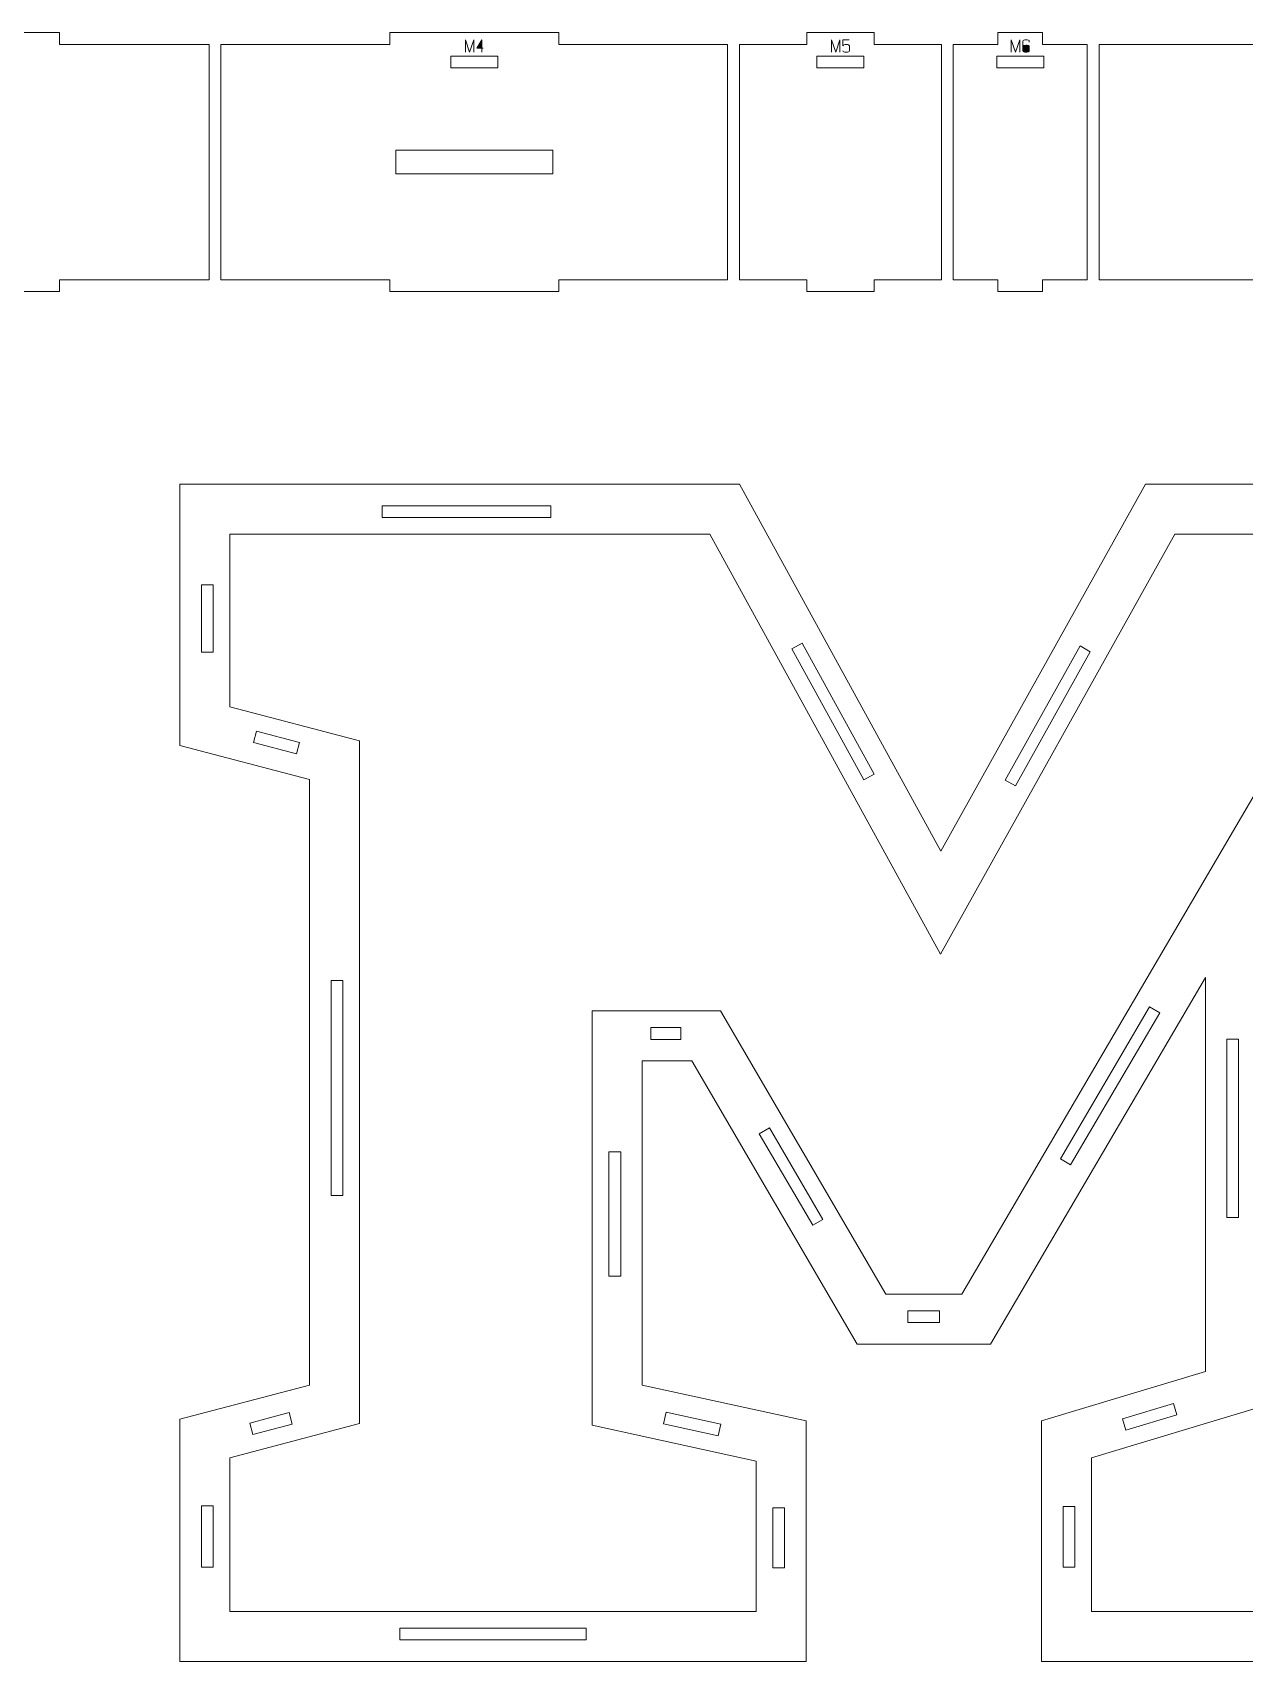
# Model space of a CAD drawing. Header units: centimetres. Extents: x -250 to 250, y -508 to 508.
# Drawn here: x -218.75 to -187.87, y -507.99 to -466.47 of the extents above; entities that cross this region are included whole.
import ezdxf

# ---------------------------------------------------------------- set-up
doc = ezdxf.new("R2010")
doc.units = ezdxf.units.CM
doc.header["$MEASUREMENT"] = 0
doc.layers.add('Capa 1', color=7, linetype='Continuous')

msp = doc.modelspace()

# ---------------------------------------------------------------- hatches: boundary and pattern name
at = {"layer": 'Capa 1', "true_color": 0x3e4095}
h = msp.add_hatch(color=175, dxfattribs=at)
edge = h.paths.add_edge_path()
edge.add_spline(control_points=[(-207.71882, -466.9741), (-207.71882, -466.9741), (-207.71882, -466.65766), (-207.71882, -466.65766), (-207.71882, -466.65766), (-207.60967, -466.9741), (-207.60967, -466.9741), (-207.60967, -466.9741), (-207.50098, -466.65766), (-207.50098, -466.65766), (-207.50098, -466.65766), (-207.50098, -466.9741), (-207.50098, -466.9741), (-207.50098, -466.9741), (-207.50098, -466.65766), (-207.50098, -466.65766), (-207.50098, -466.65766), (-207.60967, -466.9741), (-207.60967, -466.9741), (-207.60967, -466.9741), (-207.71882, -466.65766), (-207.71882, -466.65766), (-207.71882, -466.65766), (-207.71882, -466.9741), (-207.71882, -466.9741)], knot_values=[0, 0, 0, 0, 0.125, 0.125, 0.125, 0.25, 0.25, 0.25, 0.375, 0.375, 0.375, 0.5, 0.5, 0.5, 0.625, 0.625, 0.625, 0.75, 0.75, 0.75, 0.875, 0.875, 0.875, 1, 1, 1, 1], degree=3, periodic=1)
h = msp.add_hatch(color=175, dxfattribs=at)
edge = h.paths.add_edge_path()
edge.add_spline(control_points=[(-207.29552, -466.86954), (-207.29552, -466.86954), (-207.29552, -466.6572), (-207.29552, -466.6572), (-207.29552, -466.6572), (-207.42531, -466.86954), (-207.42531, -466.86954), (-207.42531, -466.86954), (-207.29552, -466.86954), (-207.29552, -466.86954)], knot_values=[0, 0, 0, 0, 0.33333333, 0.33333333, 0.33333333, 0.66666667, 0.66666667, 0.66666667, 1, 1, 1, 1], degree=3, periodic=1)
h = msp.add_hatch(color=175, dxfattribs=at)
edge = h.paths.add_edge_path()
edge.add_spline(control_points=[(-207.29552, -466.86954), (-207.29552, -466.86954), (-207.29552, -466.9741), (-207.29552, -466.9741), (-207.29552, -466.9741), (-207.29552, -466.86954), (-207.29552, -466.86954), (-207.29552, -466.86954), (-207.42531, -466.86954), (-207.42531, -466.86954), (-207.42531, -466.86954), (-207.29552, -466.6572), (-207.29552, -466.6572), (-207.29552, -466.6572), (-207.29552, -466.86954), (-207.29552, -466.86954), (-207.29552, -466.86954), (-207.26571, -466.86954), (-207.26571, -466.86954), (-207.26571, -466.86954), (-207.29552, -466.86954), (-207.29552, -466.86954)], knot_values=[0, 0, 0, 0, 0.14285714, 0.14285714, 0.14285714, 0.28571429, 0.28571429, 0.28571429, 0.42857143, 0.42857143, 0.42857143, 0.57142857, 0.57142857, 0.57142857, 0.71428571, 0.71428571, 0.71428571, 0.85714286, 0.85714286, 0.85714286, 1, 1, 1, 1], degree=3, periodic=1)
h = msp.add_hatch(color=175, dxfattribs=at)
edge = h.paths.add_edge_path()
edge.add_spline(control_points=[(-198.39175, -466.9741), (-198.39175, -466.9741), (-198.39175, -466.65766), (-198.39175, -466.65766), (-198.39175, -466.65766), (-198.2826, -466.9741), (-198.2826, -466.9741), (-198.2826, -466.9741), (-198.17391, -466.65766), (-198.17391, -466.65766), (-198.17391, -466.65766), (-198.17391, -466.9741), (-198.17391, -466.9741), (-198.17391, -466.9741), (-198.17391, -466.65766), (-198.17391, -466.65766), (-198.17391, -466.65766), (-198.2826, -466.9741), (-198.2826, -466.9741), (-198.2826, -466.9741), (-198.39175, -466.65766), (-198.39175, -466.65766), (-198.39175, -466.65766), (-198.39175, -466.9741), (-198.39175, -466.9741)], knot_values=[0, 0, 0, 0, 0.125, 0.125, 0.125, 0.25, 0.25, 0.25, 0.375, 0.375, 0.375, 0.5, 0.5, 0.5, 0.625, 0.625, 0.625, 0.75, 0.75, 0.75, 0.875, 0.875, 0.875, 1, 1, 1, 1], degree=3, periodic=1)
h = msp.add_hatch(color=175, dxfattribs=at)
edge = h.paths.add_edge_path()
edge.add_spline(control_points=[(-198.01569, -466.9741), (-198.03923, -466.9741), (-198.05888, -466.97066), (-198.07462, -466.96378), (-198.09037, -466.9569), (-198.09824, -466.94857), (-198.09824, -466.93879), (-198.09824, -466.94857), (-198.09037, -466.9569), (-198.07462, -466.96378), (-198.05888, -466.97066), (-198.03923, -466.9741), (-198.01569, -466.9741), (-197.99215, -466.9741), (-197.9725, -466.97066), (-197.95676, -466.96378), (-197.94101, -466.9569), (-197.93314, -466.94857), (-197.93314, -466.93879), (-197.93314, -466.93879), (-197.93314, -466.81313), (-197.93314, -466.81313), (-197.93314, -466.80334), (-197.94101, -466.79501), (-197.95676, -466.78813), (-197.9725, -466.78125), (-197.99215, -466.77781), (-198.01569, -466.77781), (-198.03709, -466.77965), (-198.0536, -466.7821), (-198.06522, -466.78515), (-198.07684, -466.78821), (-198.08784, -466.79754), (-198.09824, -466.81313), (-198.09824, -466.81313), (-198.09824, -466.65766), (-198.09824, -466.65766), (-198.09824, -466.65766), (-197.93864, -466.65766), (-197.93864, -466.65766), (-197.93864, -466.65766), (-198.09824, -466.65766), (-198.09824, -466.65766), (-198.09824, -466.65766), (-198.09824, -466.81313), (-198.09824, -466.81313), (-198.08784, -466.79754), (-198.07684, -466.78821), (-198.06522, -466.78515), (-198.0536, -466.7821), (-198.03709, -466.77965), (-198.01569, -466.77781), (-197.99215, -466.77781), (-197.9725, -466.78125), (-197.95676, -466.78813), (-197.94101, -466.79501), (-197.93314, -466.80334), (-197.93314, -466.81313), (-197.93314, -466.81313), (-197.93314, -466.93879), (-197.93314, -466.93879), (-197.93314, -466.94857), (-197.94101, -466.9569), (-197.95676, -466.96378), (-197.9725, -466.97066), (-197.99215, -466.9741), (-198.01569, -466.9741)], knot_values=[0, 0, 0, 0, 0.04545455, 0.04545455, 0.04545455, 0.09090909, 0.09090909, 0.09090909, 0.13636364, 0.13636364, 0.13636364, 0.18181818, 0.18181818, 0.18181818, 0.22727273, 0.22727273, 0.22727273, 0.27272727, 0.27272727, 0.27272727, 0.31818182, 0.31818182, 0.31818182, 0.36363636, 0.36363636, 0.36363636, 0.40909091, 0.40909091, 0.40909091, 0.45454545, 0.45454545, 0.45454545, 0.5, 0.5, 0.5, 0.54545455, 0.54545455, 0.54545455, 0.59090909, 0.59090909, 0.59090909, 0.63636364, 0.63636364, 0.63636364, 0.68181818, 0.68181818, 0.68181818, 0.72727273, 0.72727273, 0.72727273, 0.77272727, 0.77272727, 0.77272727, 0.81818182, 0.81818182, 0.81818182, 0.86363636, 0.86363636, 0.86363636, 0.90909091, 0.90909091, 0.90909091, 0.95454545, 0.95454545, 0.95454545, 1, 1, 1, 1], degree=3, periodic=1)
h = msp.add_hatch(color=175, dxfattribs=at)
edge = h.paths.add_edge_path()
edge.add_spline(control_points=[(-193.80857, -466.9741), (-193.80857, -466.9741), (-193.80857, -466.65766), (-193.80857, -466.65766), (-193.80857, -466.65766), (-193.69942, -466.9741), (-193.69942, -466.9741), (-193.69942, -466.9741), (-193.59073, -466.65766), (-193.59073, -466.65766), (-193.59073, -466.65766), (-193.59073, -466.9741), (-193.59073, -466.9741), (-193.59073, -466.9741), (-193.59073, -466.65766), (-193.59073, -466.65766), (-193.59073, -466.65766), (-193.69942, -466.9741), (-193.69942, -466.9741), (-193.69942, -466.9741), (-193.80857, -466.65766), (-193.80857, -466.65766), (-193.80857, -466.65766), (-193.80857, -466.9741), (-193.80857, -466.9741)], knot_values=[0, 0, 0, 0, 0.125, 0.125, 0.125, 0.25, 0.25, 0.25, 0.375, 0.375, 0.375, 0.5, 0.5, 0.5, 0.625, 0.625, 0.625, 0.75, 0.75, 0.75, 0.875, 0.875, 0.875, 1, 1, 1, 1], degree=3, periodic=1)
h = msp.add_hatch(color=175, dxfattribs=at)
edge = h.paths.add_edge_path()
edge.add_spline(control_points=[(-193.43251, -466.9741), (-193.45605, -466.9741), (-193.4757, -466.97066), (-193.49144, -466.96378), (-193.50719, -466.9569), (-193.51506, -466.94857), (-193.51506, -466.93879), (-193.51506, -466.93879), (-193.51506, -466.83193), (-193.51506, -466.83193), (-193.51506, -466.83193), (-193.51506, -466.69297), (-193.51506, -466.69297), (-193.51506, -466.68319), (-193.50719, -466.67486), (-193.49144, -466.66798), (-193.4757, -466.6611), (-193.45605, -466.65766), (-193.43251, -466.65766), (-193.40897, -466.65766), (-193.38932, -466.6611), (-193.37358, -466.66798), (-193.35783, -466.67486), (-193.34996, -466.68319), (-193.34996, -466.69297), (-193.34996, -466.69297), (-193.34996, -466.71865), (-193.34996, -466.71865), (-193.34996, -466.71865), (-193.34996, -466.69297), (-193.34996, -466.69297), (-193.34996, -466.68319), (-193.35783, -466.67486), (-193.37358, -466.66798), (-193.38932, -466.6611), (-193.40897, -466.65766), (-193.43251, -466.65766), (-193.45605, -466.65766), (-193.4757, -466.6611), (-193.49144, -466.66798), (-193.50719, -466.67486), (-193.51506, -466.68319), (-193.51506, -466.69297), (-193.51506, -466.69297), (-193.51506, -466.83193), (-193.51506, -466.83193), (-193.51506, -466.82276), (-193.50551, -466.81458), (-193.4864, -466.8074), (-193.46729, -466.80021), (-193.44933, -466.79662), (-193.43251, -466.79662), (-193.40897, -466.79662), (-193.38932, -466.80006), (-193.37358, -466.80694), (-193.35783, -466.81382), (-193.34996, -466.82215), (-193.34996, -466.83193), (-193.34996, -466.83193), (-193.34996, -466.93879), (-193.34996, -466.93879), (-193.34996, -466.94857), (-193.35783, -466.9569), (-193.37358, -466.96378), (-193.38932, -466.97066), (-193.40897, -466.9741), (-193.43251, -466.9741)], knot_values=[0, 0, 0, 0, 0.04545455, 0.04545455, 0.04545455, 0.09090909, 0.09090909, 0.09090909, 0.13636364, 0.13636364, 0.13636364, 0.18181818, 0.18181818, 0.18181818, 0.22727273, 0.22727273, 0.22727273, 0.27272727, 0.27272727, 0.27272727, 0.31818182, 0.31818182, 0.31818182, 0.36363636, 0.36363636, 0.36363636, 0.40909091, 0.40909091, 0.40909091, 0.45454545, 0.45454545, 0.45454545, 0.5, 0.5, 0.5, 0.54545455, 0.54545455, 0.54545455, 0.59090909, 0.59090909, 0.59090909, 0.63636364, 0.63636364, 0.63636364, 0.68181818, 0.68181818, 0.68181818, 0.72727273, 0.72727273, 0.72727273, 0.77272727, 0.77272727, 0.77272727, 0.81818182, 0.81818182, 0.81818182, 0.86363636, 0.86363636, 0.86363636, 0.90909091, 0.90909091, 0.90909091, 0.95454545, 0.95454545, 0.95454545, 1, 1, 1, 1], degree=3, periodic=1)
h = msp.add_hatch(color=175, dxfattribs=at)
edge = h.paths.add_edge_path()
edge.add_spline(control_points=[(-193.51506, -466.93879), (-193.51506, -466.94857), (-193.50719, -466.9569), (-193.49144, -466.96378), (-193.4757, -466.97066), (-193.45605, -466.9741), (-193.43251, -466.9741), (-193.40897, -466.9741), (-193.38932, -466.97066), (-193.37358, -466.96378), (-193.35783, -466.9569), (-193.34996, -466.94857), (-193.34996, -466.93879), (-193.34996, -466.93879), (-193.34996, -466.83193), (-193.34996, -466.83193), (-193.34996, -466.82215), (-193.35783, -466.81382), (-193.37358, -466.80694), (-193.38932, -466.80006), (-193.40897, -466.79662), (-193.43251, -466.79662), (-193.44933, -466.79662), (-193.46729, -466.80021), (-193.4864, -466.8074), (-193.50551, -466.81458), (-193.51506, -466.82276), (-193.51506, -466.83193), (-193.51506, -466.83193), (-193.51506, -466.93879), (-193.51506, -466.93879)], knot_values=[0, 0, 0, 0, 0.1, 0.1, 0.1, 0.2, 0.2, 0.2, 0.3, 0.3, 0.3, 0.4, 0.4, 0.4, 0.5, 0.5, 0.5, 0.6, 0.6, 0.6, 0.7, 0.7, 0.7, 0.8, 0.8, 0.8, 0.9, 0.9, 0.9, 1, 1, 1, 1], degree=3, periodic=1)

# ---------------------------------------------------------------- linework, layer by layer
at = {"layer": 'Capa 1', "color": 240, "lineweight": 9}
for points, knots in [([(-225.68715, -466.7741), (-225.68715, -466.7741), (-225.68715, -472.7741), (-225.68715, -472.7741), (-225.68715, -472.7741), (-221.87387, -472.7741), (-221.87387, -472.7741), (-221.87387, -472.7741), (-221.87387, -473.0741), (-221.87387, -473.0741), (-221.87387, -473.0741), (-218.0606, -473.0741), (-218.0606, -473.0741), (-218.0606, -473.0741), (-218.0606, -472.7741), (-218.0606, -472.7741), (-218.0606, -472.7741), (-214.24732, -472.7741), (-214.24732, -472.7741), (-214.24732, -472.7741), (-214.24732, -466.7741), (-214.24732, -466.7741), (-214.24732, -466.7741), (-218.0606, -466.7741), (-218.0606, -466.7741), (-218.0606, -466.7741), (-218.0606, -466.4741), (-218.0606, -466.4741), (-218.0606, -466.4741), (-221.87387, -466.4741), (-221.87387, -466.4741), (-221.87387, -466.4741), (-221.87387, -466.7741), (-221.87387, -466.7741), (-221.87387, -466.7741), (-225.68715, -466.7741), (-225.68715, -466.7741)], [0, 0, 0, 0, 0.08333333, 0.08333333, 0.08333333, 0.16666667, 0.16666667, 0.16666667, 0.25, 0.25, 0.25, 0.33333333, 0.33333333, 0.33333333, 0.41666667, 0.41666667, 0.41666667, 0.5, 0.5, 0.5, 0.58333333, 0.58333333, 0.58333333, 0.66666667, 0.66666667, 0.66666667, 0.75, 0.75, 0.75, 0.83333333, 0.83333333, 0.83333333, 0.91666667, 0.91666667, 0.91666667, 1, 1, 1, 1]), ([(-213.94732, -466.7741), (-213.94732, -466.7741), (-213.94732, -472.7741), (-213.94732, -472.7741), (-213.94732, -472.7741), (-209.64395, -472.7741), (-209.64395, -472.7741), (-209.64395, -472.7741), (-209.64395, -473.0741), (-209.64395, -473.0741), (-209.64395, -473.0741), (-205.34058, -473.0741), (-205.34058, -473.0741), (-205.34058, -473.0741), (-205.34058, -472.7741), (-205.34058, -472.7741), (-205.34058, -472.7741), (-201.0372, -472.7741), (-201.0372, -472.7741), (-201.0372, -472.7741), (-201.0372, -466.7741), (-201.0372, -466.7741), (-201.0372, -466.7741), (-205.34058, -466.7741), (-205.34058, -466.7741), (-205.34058, -466.7741), (-205.34058, -466.4741), (-205.34058, -466.4741), (-205.34058, -466.4741), (-209.64395, -466.4741), (-209.64395, -466.4741), (-209.64395, -466.4741), (-209.64395, -466.7741), (-209.64395, -466.7741), (-209.64395, -466.7741), (-213.94732, -466.7741), (-213.94732, -466.7741)], [0, 0, 0, 0, 0.08333333, 0.08333333, 0.08333333, 0.16666667, 0.16666667, 0.16666667, 0.25, 0.25, 0.25, 0.33333333, 0.33333333, 0.33333333, 0.41666667, 0.41666667, 0.41666667, 0.5, 0.5, 0.5, 0.58333333, 0.58333333, 0.58333333, 0.66666667, 0.66666667, 0.66666667, 0.75, 0.75, 0.75, 0.83333333, 0.83333333, 0.83333333, 0.91666667, 0.91666667, 0.91666667, 1, 1, 1, 1]), ([(-200.7372, -466.7741), (-200.7372, -466.7741), (-200.7372, -472.7741), (-200.7372, -472.7741), (-200.7372, -472.7741), (-199.0207, -472.7741), (-199.0207, -472.7741), (-199.0207, -472.7741), (-199.0207, -473.0741), (-199.0207, -473.0741), (-199.0207, -473.0741), (-197.30419, -473.0741), (-197.30419, -473.0741), (-197.30419, -473.0741), (-197.30419, -472.7741), (-197.30419, -472.7741), (-197.30419, -472.7741), (-195.58768, -472.7741), (-195.58768, -472.7741), (-195.58768, -472.7741), (-195.58768, -466.7741), (-195.58768, -466.7741), (-195.58768, -466.7741), (-197.30419, -466.7741), (-197.30419, -466.7741), (-197.30419, -466.7741), (-197.30419, -466.4741), (-197.30419, -466.4741), (-197.30419, -466.4741), (-199.0207, -466.4741), (-199.0207, -466.4741), (-199.0207, -466.4741), (-199.0207, -466.7741), (-199.0207, -466.7741), (-199.0207, -466.7741), (-200.7372, -466.7741), (-200.7372, -466.7741)], [0, 0, 0, 0, 0.08333333, 0.08333333, 0.08333333, 0.16666667, 0.16666667, 0.16666667, 0.25, 0.25, 0.25, 0.33333333, 0.33333333, 0.33333333, 0.41666667, 0.41666667, 0.41666667, 0.5, 0.5, 0.5, 0.58333333, 0.58333333, 0.58333333, 0.66666667, 0.66666667, 0.66666667, 0.75, 0.75, 0.75, 0.83333333, 0.83333333, 0.83333333, 0.91666667, 0.91666667, 0.91666667, 1, 1, 1, 1]), ([(-195.28768, -466.7741), (-195.28768, -466.7741), (-195.28768, -472.7741), (-195.28768, -472.7741), (-195.28768, -472.7741), (-194.14873, -472.7741), (-194.14873, -472.7741), (-194.14873, -472.7741), (-194.14873, -473.0741), (-194.14873, -473.0741), (-194.14873, -473.0741), (-193.00978, -473.0741), (-193.00978, -473.0741), (-193.00978, -473.0741), (-193.00978, -472.7741), (-193.00978, -472.7741), (-193.00978, -472.7741), (-191.87083, -472.7741), (-191.87083, -472.7741), (-191.87083, -472.7741), (-191.87083, -466.7741), (-191.87083, -466.7741), (-191.87083, -466.7741), (-193.00978, -466.7741), (-193.00978, -466.7741), (-193.00978, -466.7741), (-193.00978, -466.4741), (-193.00978, -466.4741), (-193.00978, -466.4741), (-194.14873, -466.4741), (-194.14873, -466.4741), (-194.14873, -466.4741), (-194.14873, -466.7741), (-194.14873, -466.7741), (-194.14873, -466.7741), (-195.28768, -466.7741), (-195.28768, -466.7741)], [0, 0, 0, 0, 0.08333333, 0.08333333, 0.08333333, 0.16666667, 0.16666667, 0.16666667, 0.25, 0.25, 0.25, 0.33333333, 0.33333333, 0.33333333, 0.41666667, 0.41666667, 0.41666667, 0.5, 0.5, 0.5, 0.58333333, 0.58333333, 0.58333333, 0.66666667, 0.66666667, 0.66666667, 0.75, 0.75, 0.75, 0.83333333, 0.83333333, 0.83333333, 0.91666667, 0.91666667, 0.91666667, 1, 1, 1, 1]), ([(-191.57083, -466.7741), (-191.57083, -466.7741), (-191.57083, -472.7741), (-191.57083, -472.7741), (-191.57083, -472.7741), (-186.08653, -472.7741), (-186.08653, -472.7741), (-186.08653, -472.7741), (-186.08653, -473.0741), (-186.08653, -473.0741), (-186.08653, -473.0741), (-180.60223, -473.0741), (-180.60223, -473.0741), (-180.60223, -473.0741), (-180.60223, -472.7741), (-180.60223, -472.7741), (-180.60223, -472.7741), (-175.11793, -472.7741), (-175.11793, -472.7741), (-175.11793, -472.7741), (-175.11793, -466.7741), (-175.11793, -466.7741), (-175.11793, -466.7741), (-180.60223, -466.7741), (-180.60223, -466.7741), (-180.60223, -466.7741), (-180.60223, -466.4741), (-180.60223, -466.4741), (-180.60223, -466.4741), (-186.08653, -466.4741), (-186.08653, -466.4741), (-186.08653, -466.4741), (-186.08653, -466.7741), (-186.08653, -466.7741), (-186.08653, -466.7741), (-191.57083, -466.7741), (-191.57083, -466.7741)], [0, 0, 0, 0, 0.08333333, 0.08333333, 0.08333333, 0.16666667, 0.16666667, 0.16666667, 0.25, 0.25, 0.25, 0.33333333, 0.33333333, 0.33333333, 0.41666667, 0.41666667, 0.41666667, 0.5, 0.5, 0.5, 0.58333333, 0.58333333, 0.58333333, 0.66666667, 0.66666667, 0.66666667, 0.75, 0.75, 0.75, 0.83333333, 0.83333333, 0.83333333, 0.91666667, 0.91666667, 0.91666667, 1, 1, 1, 1]), ([(-208.09226, -467.374), (-208.09226, -467.374), (-206.89226, -467.374), (-206.89226, -467.374), (-206.89226, -467.374), (-206.89226, -467.074), (-206.89226, -467.074), (-206.89226, -467.074), (-208.09226, -467.074), (-208.09226, -467.074), (-208.09226, -467.074), (-208.09226, -467.374), (-208.09226, -467.374)], [0, 0, 0, 0, 0.25, 0.25, 0.25, 0.5, 0.5, 0.5, 0.75, 0.75, 0.75, 1, 1, 1, 1]), ([(-198.76244, -467.374), (-198.76244, -467.374), (-197.56244, -467.374), (-197.56244, -467.374), (-197.56244, -467.374), (-197.56244, -467.074), (-197.56244, -467.074), (-197.56244, -467.074), (-198.76244, -467.074), (-198.76244, -467.074), (-198.76244, -467.074), (-198.76244, -467.374), (-198.76244, -467.374)], [0, 0, 0, 0, 0.25, 0.25, 0.25, 0.5, 0.5, 0.5, 0.75, 0.75, 0.75, 1, 1, 1, 1]), ([(-194.17925, -467.374), (-194.17925, -467.374), (-192.97925, -467.374), (-192.97925, -467.374), (-192.97925, -467.374), (-192.97925, -467.074), (-192.97925, -467.074), (-192.97925, -467.074), (-194.17925, -467.074), (-194.17925, -467.074), (-194.17925, -467.074), (-194.17925, -467.374), (-194.17925, -467.374)], [0, 0, 0, 0, 0.25, 0.25, 0.25, 0.5, 0.5, 0.5, 0.75, 0.75, 0.75, 1, 1, 1, 1]), ([(-209.49226, -469.4741), (-209.49226, -469.4741), (-205.49226, -469.4741), (-205.49226, -469.4741), (-205.49226, -469.4741), (-205.49226, -470.0741), (-205.49226, -470.0741), (-205.49226, -470.0741), (-209.49226, -470.0741), (-209.49226, -470.0741), (-209.49226, -470.0741), (-209.49226, -469.4741), (-209.49226, -469.4741)], [0, 0, 0, 0, 0.25, 0.25, 0.25, 0.5, 0.5, 0.5, 0.75, 0.75, 0.75, 1, 1, 1, 1]), ([(-177.08089, -477.98769), (-177.08089, -477.98769), (-177.08089, -484.63986), (-177.08089, -484.63986), (-177.08089, -484.63986), (-180.29828, -485.50943), (-180.29828, -485.50943), (-180.29828, -485.50943), (-180.29828, -500.94421), (-180.29828, -500.94421), (-180.29828, -500.94421), (-177.08089, -501.81378), (-177.08089, -501.81378), (-177.08089, -501.81378), (-177.08089, -507.98769), (-177.08089, -507.98769), (-177.08089, -507.98769), (-193.03741, -507.98769), (-193.03741, -507.98769), (-193.03741, -507.98769), (-193.03741, -501.85726), (-193.03741, -501.85726), (-193.03741, -501.85726), (-188.8635, -500.59639), (-188.8635, -500.59639), (-188.8635, -500.59639), (-188.8635, -490.55291), (-188.8635, -490.55291), (-188.8635, -490.55291), (-194.34177, -499.90073), (-194.34177, -499.90073), (-194.34177, -499.90073), (-197.73306, -499.90073), (-197.73306, -499.90073), (-197.73306, -499.90073), (-201.95045, -492.68334), (-201.95045, -492.68334), (-201.95045, -492.68334), (-203.21133, -492.68334), (-203.21133, -492.68334), (-203.21133, -492.68334), (-203.21133, -500.94421), (-203.21133, -500.94421), (-203.21133, -500.94421), (-199.03741, -501.85726), (-199.03741, -501.85726), (-199.03741, -501.85726), (-199.03741, -507.98769), (-199.03741, -507.98769), (-199.03741, -507.98769), (-214.99394, -507.98769), (-214.99394, -507.98769), (-214.99394, -507.98769), (-214.99394, -501.81378), (-214.99394, -501.81378), (-214.99394, -501.81378), (-211.68959, -500.94421), (-211.68959, -500.94421), (-211.68959, -500.94421), (-211.68959, -485.50943), (-211.68959, -485.50943), (-211.68959, -485.50943), (-214.99394, -484.63986), (-214.99394, -484.63986), (-214.99394, -484.63986), (-214.99394, -477.98769), (-214.99394, -477.98769), (-214.99394, -477.98769), (-200.73307, -477.98769), (-200.73307, -477.98769), (-200.73307, -477.98769), (-195.60263, -487.33552), (-195.60263, -487.33552), (-195.60263, -487.33552), (-190.38524, -477.98769), (-190.38524, -477.98769), (-190.38524, -477.98769), (-177.08089, -477.98769), (-177.08089, -477.98769)], [0, 0, 0, 0, 0.03846154, 0.03846154, 0.03846154, 0.07692308, 0.07692308, 0.07692308, 0.11538462, 0.11538462, 0.11538462, 0.15384615, 0.15384615, 0.15384615, 0.19230769, 0.19230769, 0.19230769, 0.23076923, 0.23076923, 0.23076923, 0.26923077, 0.26923077, 0.26923077, 0.30769231, 0.30769231, 0.30769231, 0.34615385, 0.34615385, 0.34615385, 0.38461538, 0.38461538, 0.38461538, 0.42307692, 0.42307692, 0.42307692, 0.46153846, 0.46153846, 0.46153846, 0.5, 0.5, 0.5, 0.53846154, 0.53846154, 0.53846154, 0.57692308, 0.57692308, 0.57692308, 0.61538462, 0.61538462, 0.61538462, 0.65384615, 0.65384615, 0.65384615, 0.69230769, 0.69230769, 0.69230769, 0.73076923, 0.73076923, 0.73076923, 0.76923077, 0.76923077, 0.76923077, 0.80769231, 0.80769231, 0.80769231, 0.84615385, 0.84615385, 0.84615385, 0.88461538, 0.88461538, 0.88461538, 0.92307692, 0.92307692, 0.92307692, 0.96153846, 0.96153846, 0.96153846, 1, 1, 1, 1]), ([(-209.84204, -478.83622), (-209.84204, -478.83622), (-205.53866, -478.83622), (-205.53866, -478.83622), (-205.53866, -478.83622), (-205.53866, -478.53622), (-205.53866, -478.53622), (-205.53866, -478.53622), (-209.84204, -478.53622), (-209.84204, -478.53622), (-209.84204, -478.53622), (-209.84204, -478.83622), (-209.84204, -478.83622)], [0, 0, 0, 0, 0.25, 0.25, 0.25, 0.5, 0.5, 0.5, 0.75, 0.75, 0.75, 1, 1, 1, 1]), ([(-178.35368, -479.26048), (-178.35368, -479.26048), (-189.63801, -479.26048), (-189.63801, -479.26048), (-189.63801, -479.26048), (-195.61199, -489.96385), (-195.61199, -489.96385), (-195.61199, -489.96385), (-201.4864, -479.26048), (-201.4864, -479.26048), (-201.4864, -479.26048), (-213.72115, -479.26048), (-213.72115, -479.26048), (-213.72115, -479.26048), (-213.72115, -483.65868), (-213.72115, -483.65868), (-213.72115, -483.65868), (-210.4168, -484.52825), (-210.4168, -484.52825), (-210.4168, -484.52825), (-210.4168, -501.92539), (-210.4168, -501.92539), (-210.4168, -501.92539), (-213.72115, -502.79496), (-213.72115, -502.79496), (-213.72115, -502.79496), (-213.72115, -506.7149), (-213.72115, -506.7149), (-213.72115, -506.7149), (-200.3102, -506.7149), (-200.3102, -506.7149), (-200.3102, -506.7149), (-200.3102, -502.88172), (-200.3102, -502.88172), (-200.3102, -502.88172), (-204.48412, -501.96867), (-204.48412, -501.96867), (-204.48412, -501.96867), (-204.48412, -491.41055), (-204.48412, -491.41055), (-204.48412, -491.41055), (-201.22003, -491.41055), (-201.22003, -491.41055), (-201.22003, -491.41055), (-197.00264, -498.62794), (-197.00264, -498.62794), (-197.00264, -498.62794), (-195.07111, -498.62794), (-195.07111, -498.62794), (-195.07111, -498.62794), (-187.59071, -485.86379), (-187.59071, -485.86379), (-187.59071, -485.86379), (-187.59071, -501.5415), (-187.59071, -501.5415), (-187.59071, -501.5415), (-191.76462, -502.80237), (-191.76462, -502.80237), (-191.76462, -502.80237), (-191.76462, -506.7149), (-191.76462, -506.7149), (-191.76462, -506.7149), (-178.35368, -506.7149), (-178.35368, -506.7149), (-178.35368, -506.7149), (-178.35368, -502.78824), (-178.35368, -502.78824), (-178.35368, -502.78824), (-181.57107, -501.91867), (-181.57107, -501.91867), (-181.57107, -501.91867), (-181.57107, -484.53497), (-181.57107, -484.53497), (-181.57107, -484.53497), (-178.35368, -483.6654), (-178.35368, -483.6654), (-178.35368, -483.6654), (-178.35368, -479.26048), (-178.35368, -479.26048)], [0, 0, 0, 0, 0.03846154, 0.03846154, 0.03846154, 0.07692308, 0.07692308, 0.07692308, 0.11538462, 0.11538462, 0.11538462, 0.15384615, 0.15384615, 0.15384615, 0.19230769, 0.19230769, 0.19230769, 0.23076923, 0.23076923, 0.23076923, 0.26923077, 0.26923077, 0.26923077, 0.30769231, 0.30769231, 0.30769231, 0.34615385, 0.34615385, 0.34615385, 0.38461538, 0.38461538, 0.38461538, 0.42307692, 0.42307692, 0.42307692, 0.46153846, 0.46153846, 0.46153846, 0.5, 0.5, 0.5, 0.53846154, 0.53846154, 0.53846154, 0.57692308, 0.57692308, 0.57692308, 0.61538462, 0.61538462, 0.61538462, 0.65384615, 0.65384615, 0.65384615, 0.69230769, 0.69230769, 0.69230769, 0.73076923, 0.73076923, 0.73076923, 0.76923077, 0.76923077, 0.76923077, 0.80769231, 0.80769231, 0.80769231, 0.84615385, 0.84615385, 0.84615385, 0.88461538, 0.88461538, 0.88461538, 0.92307692, 0.92307692, 0.92307692, 0.96153846, 0.96153846, 0.96153846, 1, 1, 1, 1]), ([(-214.14541, -482.26923), (-214.14541, -482.26923), (-214.14541, -480.55273), (-214.14541, -480.55273), (-214.14541, -480.55273), (-214.44541, -480.55273), (-214.44541, -480.55273), (-214.44541, -480.55273), (-214.44541, -482.26923), (-214.44541, -482.26923), (-214.44541, -482.26923), (-214.14541, -482.26923), (-214.14541, -482.26923)], [0, 0, 0, 0, 0.25, 0.25, 0.25, 0.5, 0.5, 0.5, 0.75, 0.75, 0.75, 1, 1, 1, 1]), ([(-199.40059, -482.17911), (-199.40059, -482.17911), (-197.56588, -485.522), (-197.56588, -485.522), (-197.56588, -485.522), (-197.30289, -485.37766), (-197.30289, -485.37766), (-197.30289, -485.37766), (-199.13759, -482.03477), (-199.13759, -482.03477), (-199.13759, -482.03477), (-199.40059, -482.17911), (-199.40059, -482.17911)], [0, 0, 0, 0, 0.25, 0.25, 0.25, 0.5, 0.5, 0.5, 0.75, 0.75, 0.75, 1, 1, 1, 1]), ([(-193.70161, -485.67057), (-193.70161, -485.67057), (-191.79435, -482.2534), (-191.79435, -482.2534), (-191.79435, -482.2534), (-192.05631, -482.10719), (-192.05631, -482.10719), (-192.05631, -482.10719), (-193.96357, -485.52436), (-193.96357, -485.52436), (-193.96357, -485.52436), (-193.70161, -485.67057), (-193.70161, -485.67057)], [0, 0, 0, 0, 0.25, 0.25, 0.25, 0.5, 0.5, 0.5, 0.75, 0.75, 0.75, 1, 1, 1, 1]), ([(-211.94251, -484.56545), (-211.94251, -484.56545), (-213.04396, -484.2756), (-213.04396, -484.2756), (-213.04396, -484.2756), (-213.12031, -484.56572), (-213.12031, -484.56572), (-213.12031, -484.56572), (-212.01886, -484.85558), (-212.01886, -484.85558), (-212.01886, -484.85558), (-211.94251, -484.56545), (-211.94251, -484.56545)], [0, 0, 0, 0, 0.25, 0.25, 0.25, 0.5, 0.5, 0.5, 0.75, 0.75, 0.75, 1, 1, 1, 1]), ([(-210.84106, -496.11403), (-210.84106, -496.11403), (-210.84106, -490.62973), (-210.84106, -490.62973), (-210.84106, -490.62973), (-211.14106, -490.62973), (-211.14106, -490.62973), (-211.14106, -490.62973), (-211.14106, -496.11403), (-211.14106, -496.11403), (-211.14106, -496.11403), (-210.84106, -496.11403), (-210.84106, -496.11403)], [0, 0, 0, 0, 0.25, 0.25, 0.25, 0.5, 0.5, 0.5, 0.75, 0.75, 0.75, 1, 1, 1, 1]), ([(-190.28598, -491.30195), (-190.28598, -491.30195), (-192.55699, -495.17707), (-192.55699, -495.17707), (-192.55699, -495.17707), (-192.29816, -495.32876), (-192.29816, -495.32876), (-192.29816, -495.32876), (-190.02715, -491.45363), (-190.02715, -491.45363), (-190.02715, -491.45363), (-190.28598, -491.30195), (-190.28598, -491.30195)], [0, 0, 0, 0, 0.25, 0.25, 0.25, 0.5, 0.5, 0.5, 0.75, 0.75, 0.75, 1, 1, 1, 1]), ([(-202.22895, -491.83481), (-202.22895, -491.83481), (-202.99441, -491.83481), (-202.99441, -491.83481), (-202.99441, -491.83481), (-202.99441, -492.13481), (-202.99441, -492.13481), (-202.99441, -492.13481), (-202.22895, -492.13481), (-202.22895, -492.13481), (-202.22895, -492.13481), (-202.22895, -491.83481), (-202.22895, -491.83481)], [0, 0, 0, 0, 0.25, 0.25, 0.25, 0.5, 0.5, 0.5, 0.75, 0.75, 0.75, 1, 1, 1, 1]), ([(-188.01497, -496.67714), (-188.01497, -496.67714), (-188.01497, -492.12782), (-188.01497, -492.12782), (-188.01497, -492.12782), (-188.31497, -492.12782), (-188.31497, -492.12782), (-188.31497, -492.12782), (-188.31497, -496.67714), (-188.31497, -496.67714), (-188.31497, -496.67714), (-188.01497, -496.67714), (-188.01497, -496.67714)], [0, 0, 0, 0, 0.25, 0.25, 0.25, 0.5, 0.5, 0.5, 0.75, 0.75, 0.75, 1, 1, 1, 1]), ([(-198.60835, -496.72095), (-198.60835, -496.72095), (-199.97058, -494.3897), (-199.97058, -494.3897), (-199.97058, -494.3897), (-200.2296, -494.54105), (-200.2296, -494.54105), (-200.2296, -494.54105), (-198.86737, -496.8723), (-198.86737, -496.8723), (-198.86737, -496.8723), (-198.60835, -496.72095), (-198.60835, -496.72095)], [0, 0, 0, 0, 0.25, 0.25, 0.25, 0.5, 0.5, 0.5, 0.75, 0.75, 0.75, 1, 1, 1, 1]), ([(-204.05986, -495.00125), (-204.05986, -495.00125), (-204.05986, -498.16768), (-204.05986, -498.16768), (-204.05986, -498.16768), (-203.75986, -498.16768), (-203.75986, -498.16768), (-203.75986, -498.16768), (-203.75986, -495.00125), (-203.75986, -495.00125), (-203.75986, -495.00125), (-204.05986, -495.00125), (-204.05986, -495.00125)], [0, 0, 0, 0, 0.25, 0.25, 0.25, 0.5, 0.5, 0.5, 0.75, 0.75, 0.75, 1, 1, 1, 1]), ([(-195.63404, -499.0522), (-195.63404, -499.0522), (-196.44007, -499.0522), (-196.44007, -499.0522), (-196.44007, -499.0522), (-196.44007, -499.3522), (-196.44007, -499.3522), (-196.44007, -499.3522), (-195.63404, -499.3522), (-195.63404, -499.3522), (-195.63404, -499.3522), (-195.63404, -499.0522), (-195.63404, -499.0522)], [0, 0, 0, 0, 0.25, 0.25, 0.25, 0.5, 0.5, 0.5, 0.75, 0.75, 0.75, 1, 1, 1, 1]), ([(-190.88921, -502.09472), (-190.88921, -502.09472), (-189.58955, -501.70211), (-189.58955, -501.70211), (-189.58955, -501.70211), (-189.6763, -501.41493), (-189.6763, -501.41493), (-189.6763, -501.41493), (-190.97597, -501.80754), (-190.97597, -501.80754), (-190.97597, -501.80754), (-190.88921, -502.09472), (-190.88921, -502.09472)], [0, 0, 0, 0, 0.25, 0.25, 0.25, 0.5, 0.5, 0.5, 0.75, 0.75, 0.75, 1, 1, 1, 1]), ([(-213.13748, -502.20265), (-213.13748, -502.20265), (-212.12956, -501.93741), (-212.12956, -501.93741), (-212.12956, -501.93741), (-212.2059, -501.64729), (-212.2059, -501.64729), (-212.2059, -501.64729), (-213.21383, -501.91253), (-213.21383, -501.91253), (-213.21383, -501.91253), (-213.13748, -502.20265), (-213.13748, -502.20265)], [0, 0, 0, 0, 0.25, 0.25, 0.25, 0.5, 0.5, 0.5, 0.75, 0.75, 0.75, 1, 1, 1, 1]), ([(-202.66855, -501.93154), (-202.66855, -501.93154), (-201.27725, -502.23589), (-201.27725, -502.23589), (-201.27725, -502.23589), (-201.21314, -501.94282), (-201.21314, -501.94282), (-201.21314, -501.94282), (-202.60444, -501.63847), (-202.60444, -501.63847), (-202.60444, -501.63847), (-202.66855, -501.93154), (-202.66855, -501.93154)], [0, 0, 0, 0, 0.25, 0.25, 0.25, 0.5, 0.5, 0.5, 0.75, 0.75, 0.75, 1, 1, 1, 1]), ([(-214.14541, -505.58207), (-214.14541, -505.58207), (-214.14541, -504.02499), (-214.14541, -504.02499), (-214.14541, -504.02499), (-214.44541, -504.02499), (-214.44541, -504.02499), (-214.44541, -504.02499), (-214.44541, -505.58207), (-214.44541, -505.58207), (-214.44541, -505.58207), (-214.14541, -505.58207), (-214.14541, -505.58207)], [0, 0, 0, 0, 0.25, 0.25, 0.25, 0.5, 0.5, 0.5, 0.75, 0.75, 0.75, 1, 1, 1, 1]), ([(-199.88594, -504.07321), (-199.88594, -504.07321), (-199.88594, -505.60619), (-199.88594, -505.60619), (-199.88594, -505.60619), (-199.58594, -505.60619), (-199.58594, -505.60619), (-199.58594, -505.60619), (-199.58594, -504.07321), (-199.58594, -504.07321), (-199.58594, -504.07321), (-199.88594, -504.07321), (-199.88594, -504.07321)], [0, 0, 0, 0, 0.25, 0.25, 0.25, 0.5, 0.5, 0.5, 0.75, 0.75, 0.75, 1, 1, 1, 1]), ([(-192.18888, -505.58855), (-192.18888, -505.58855), (-192.18888, -504.03794), (-192.18888, -504.03794), (-192.18888, -504.03794), (-192.48888, -504.03794), (-192.48888, -504.03794), (-192.48888, -504.03794), (-192.48888, -505.58855), (-192.48888, -505.58855), (-192.48888, -505.58855), (-192.18888, -505.58855), (-192.18888, -505.58855)], [0, 0, 0, 0, 0.25, 0.25, 0.25, 0.5, 0.5, 0.5, 0.75, 0.75, 0.75, 1, 1, 1, 1]), ([(-204.6391, -507.13916), (-204.6391, -507.13916), (-209.39225, -507.13916), (-209.39225, -507.13916), (-209.39225, -507.13916), (-209.39225, -507.43916), (-209.39225, -507.43916), (-209.39225, -507.43916), (-204.6391, -507.43916), (-204.6391, -507.43916), (-204.6391, -507.43916), (-204.6391, -507.13916), (-204.6391, -507.13916)], [0, 0, 0, 0, 0.25, 0.25, 0.25, 0.5, 0.5, 0.5, 0.75, 0.75, 0.75, 1, 1, 1, 1])]:
    msp.add_open_spline(points, degree=3, knots=knots, dxfattribs=at)
at = {"layer": 'Capa 1', "color": 114, "lineweight": 9}
for points, knots in [([(-207.71882, -466.9741), (-207.71882, -466.9741), (-207.71882, -466.65766), (-207.71882, -466.65766), (-207.71882, -466.65766), (-207.60967, -466.9741), (-207.60967, -466.9741), (-207.60967, -466.9741), (-207.50098, -466.65766), (-207.50098, -466.65766), (-207.50098, -466.65766), (-207.50098, -466.9741), (-207.50098, -466.9741), (-207.50098, -466.9741), (-207.50098, -466.65766), (-207.50098, -466.65766), (-207.50098, -466.65766), (-207.60967, -466.9741), (-207.60967, -466.9741), (-207.60967, -466.9741), (-207.71882, -466.65766), (-207.71882, -466.65766), (-207.71882, -466.65766), (-207.71882, -466.9741), (-207.71882, -466.9741)], [0, 0, 0, 0, 0.125, 0.125, 0.125, 0.25, 0.25, 0.25, 0.375, 0.375, 0.375, 0.5, 0.5, 0.5, 0.625, 0.625, 0.625, 0.75, 0.75, 0.75, 0.875, 0.875, 0.875, 1, 1, 1, 1]), ([(-207.29552, -466.86954), (-207.29552, -466.86954), (-207.29552, -466.6572), (-207.29552, -466.6572), (-207.29552, -466.6572), (-207.42531, -466.86954), (-207.42531, -466.86954), (-207.42531, -466.86954), (-207.29552, -466.86954), (-207.29552, -466.86954)], [0, 0, 0, 0, 0.33333333, 0.33333333, 0.33333333, 0.66666667, 0.66666667, 0.66666667, 1, 1, 1, 1]), ([(-207.29552, -466.86954), (-207.29552, -466.86954), (-207.29552, -466.9741), (-207.29552, -466.9741), (-207.29552, -466.9741), (-207.29552, -466.86954), (-207.29552, -466.86954), (-207.29552, -466.86954), (-207.42531, -466.86954), (-207.42531, -466.86954), (-207.42531, -466.86954), (-207.29552, -466.6572), (-207.29552, -466.6572), (-207.29552, -466.6572), (-207.29552, -466.86954), (-207.29552, -466.86954), (-207.29552, -466.86954), (-207.26571, -466.86954), (-207.26571, -466.86954), (-207.26571, -466.86954), (-207.29552, -466.86954), (-207.29552, -466.86954)], [0, 0, 0, 0, 0.14285714, 0.14285714, 0.14285714, 0.28571429, 0.28571429, 0.28571429, 0.42857143, 0.42857143, 0.42857143, 0.57142857, 0.57142857, 0.57142857, 0.71428571, 0.71428571, 0.71428571, 0.85714286, 0.85714286, 0.85714286, 1, 1, 1, 1]), ([(-198.39175, -466.9741), (-198.39175, -466.9741), (-198.39175, -466.65766), (-198.39175, -466.65766), (-198.39175, -466.65766), (-198.2826, -466.9741), (-198.2826, -466.9741), (-198.2826, -466.9741), (-198.17391, -466.65766), (-198.17391, -466.65766), (-198.17391, -466.65766), (-198.17391, -466.9741), (-198.17391, -466.9741), (-198.17391, -466.9741), (-198.17391, -466.65766), (-198.17391, -466.65766), (-198.17391, -466.65766), (-198.2826, -466.9741), (-198.2826, -466.9741), (-198.2826, -466.9741), (-198.39175, -466.65766), (-198.39175, -466.65766), (-198.39175, -466.65766), (-198.39175, -466.9741), (-198.39175, -466.9741)], [0, 0, 0, 0, 0.125, 0.125, 0.125, 0.25, 0.25, 0.25, 0.375, 0.375, 0.375, 0.5, 0.5, 0.5, 0.625, 0.625, 0.625, 0.75, 0.75, 0.75, 0.875, 0.875, 0.875, 1, 1, 1, 1]), ([(-198.01569, -466.9741), (-198.03923, -466.9741), (-198.05888, -466.97066), (-198.07462, -466.96378), (-198.09037, -466.9569), (-198.09824, -466.94857), (-198.09824, -466.93879), (-198.09824, -466.94857), (-198.09037, -466.9569), (-198.07462, -466.96378), (-198.05888, -466.97066), (-198.03923, -466.9741), (-198.01569, -466.9741), (-197.99215, -466.9741), (-197.9725, -466.97066), (-197.95676, -466.96378), (-197.94101, -466.9569), (-197.93314, -466.94857), (-197.93314, -466.93879), (-197.93314, -466.93879), (-197.93314, -466.81313), (-197.93314, -466.81313), (-197.93314, -466.80334), (-197.94101, -466.79501), (-197.95676, -466.78813), (-197.9725, -466.78125), (-197.99215, -466.77781), (-198.01569, -466.77781), (-198.03709, -466.77965), (-198.0536, -466.7821), (-198.06522, -466.78515), (-198.07684, -466.78821), (-198.08784, -466.79754), (-198.09824, -466.81313), (-198.09824, -466.81313), (-198.09824, -466.65766), (-198.09824, -466.65766), (-198.09824, -466.65766), (-197.93864, -466.65766), (-197.93864, -466.65766), (-197.93864, -466.65766), (-198.09824, -466.65766), (-198.09824, -466.65766), (-198.09824, -466.65766), (-198.09824, -466.81313), (-198.09824, -466.81313), (-198.08784, -466.79754), (-198.07684, -466.78821), (-198.06522, -466.78515), (-198.0536, -466.7821), (-198.03709, -466.77965), (-198.01569, -466.77781), (-197.99215, -466.77781), (-197.9725, -466.78125), (-197.95676, -466.78813), (-197.94101, -466.79501), (-197.93314, -466.80334), (-197.93314, -466.81313), (-197.93314, -466.81313), (-197.93314, -466.93879), (-197.93314, -466.93879), (-197.93314, -466.94857), (-197.94101, -466.9569), (-197.95676, -466.96378), (-197.9725, -466.97066), (-197.99215, -466.9741), (-198.01569, -466.9741)], [0, 0, 0, 0, 0.04545455, 0.04545455, 0.04545455, 0.09090909, 0.09090909, 0.09090909, 0.13636364, 0.13636364, 0.13636364, 0.18181818, 0.18181818, 0.18181818, 0.22727273, 0.22727273, 0.22727273, 0.27272727, 0.27272727, 0.27272727, 0.31818182, 0.31818182, 0.31818182, 0.36363636, 0.36363636, 0.36363636, 0.40909091, 0.40909091, 0.40909091, 0.45454545, 0.45454545, 0.45454545, 0.5, 0.5, 0.5, 0.54545455, 0.54545455, 0.54545455, 0.59090909, 0.59090909, 0.59090909, 0.63636364, 0.63636364, 0.63636364, 0.68181818, 0.68181818, 0.68181818, 0.72727273, 0.72727273, 0.72727273, 0.77272727, 0.77272727, 0.77272727, 0.81818182, 0.81818182, 0.81818182, 0.86363636, 0.86363636, 0.86363636, 0.90909091, 0.90909091, 0.90909091, 0.95454545, 0.95454545, 0.95454545, 1, 1, 1, 1]), ([(-193.80857, -466.9741), (-193.80857, -466.9741), (-193.80857, -466.65766), (-193.80857, -466.65766), (-193.80857, -466.65766), (-193.69942, -466.9741), (-193.69942, -466.9741), (-193.69942, -466.9741), (-193.59073, -466.65766), (-193.59073, -466.65766), (-193.59073, -466.65766), (-193.59073, -466.9741), (-193.59073, -466.9741), (-193.59073, -466.9741), (-193.59073, -466.65766), (-193.59073, -466.65766), (-193.59073, -466.65766), (-193.69942, -466.9741), (-193.69942, -466.9741), (-193.69942, -466.9741), (-193.80857, -466.65766), (-193.80857, -466.65766), (-193.80857, -466.65766), (-193.80857, -466.9741), (-193.80857, -466.9741)], [0, 0, 0, 0, 0.125, 0.125, 0.125, 0.25, 0.25, 0.25, 0.375, 0.375, 0.375, 0.5, 0.5, 0.5, 0.625, 0.625, 0.625, 0.75, 0.75, 0.75, 0.875, 0.875, 0.875, 1, 1, 1, 1]), ([(-193.43251, -466.9741), (-193.45605, -466.9741), (-193.4757, -466.97066), (-193.49144, -466.96378), (-193.50719, -466.9569), (-193.51506, -466.94857), (-193.51506, -466.93879), (-193.51506, -466.93879), (-193.51506, -466.83193), (-193.51506, -466.83193), (-193.51506, -466.83193), (-193.51506, -466.69297), (-193.51506, -466.69297), (-193.51506, -466.68319), (-193.50719, -466.67486), (-193.49144, -466.66798), (-193.4757, -466.6611), (-193.45605, -466.65766), (-193.43251, -466.65766), (-193.40897, -466.65766), (-193.38932, -466.6611), (-193.37358, -466.66798), (-193.35783, -466.67486), (-193.34996, -466.68319), (-193.34996, -466.69297), (-193.34996, -466.69297), (-193.34996, -466.71865), (-193.34996, -466.71865), (-193.34996, -466.71865), (-193.34996, -466.69297), (-193.34996, -466.69297), (-193.34996, -466.68319), (-193.35783, -466.67486), (-193.37358, -466.66798), (-193.38932, -466.6611), (-193.40897, -466.65766), (-193.43251, -466.65766), (-193.45605, -466.65766), (-193.4757, -466.6611), (-193.49144, -466.66798), (-193.50719, -466.67486), (-193.51506, -466.68319), (-193.51506, -466.69297), (-193.51506, -466.69297), (-193.51506, -466.83193), (-193.51506, -466.83193), (-193.51506, -466.82276), (-193.50551, -466.81458), (-193.4864, -466.8074), (-193.46729, -466.80021), (-193.44933, -466.79662), (-193.43251, -466.79662), (-193.40897, -466.79662), (-193.38932, -466.80006), (-193.37358, -466.80694), (-193.35783, -466.81382), (-193.34996, -466.82215), (-193.34996, -466.83193), (-193.34996, -466.83193), (-193.34996, -466.93879), (-193.34996, -466.93879), (-193.34996, -466.94857), (-193.35783, -466.9569), (-193.37358, -466.96378), (-193.38932, -466.97066), (-193.40897, -466.9741), (-193.43251, -466.9741)], [0, 0, 0, 0, 0.04545455, 0.04545455, 0.04545455, 0.09090909, 0.09090909, 0.09090909, 0.13636364, 0.13636364, 0.13636364, 0.18181818, 0.18181818, 0.18181818, 0.22727273, 0.22727273, 0.22727273, 0.27272727, 0.27272727, 0.27272727, 0.31818182, 0.31818182, 0.31818182, 0.36363636, 0.36363636, 0.36363636, 0.40909091, 0.40909091, 0.40909091, 0.45454545, 0.45454545, 0.45454545, 0.5, 0.5, 0.5, 0.54545455, 0.54545455, 0.54545455, 0.59090909, 0.59090909, 0.59090909, 0.63636364, 0.63636364, 0.63636364, 0.68181818, 0.68181818, 0.68181818, 0.72727273, 0.72727273, 0.72727273, 0.77272727, 0.77272727, 0.77272727, 0.81818182, 0.81818182, 0.81818182, 0.86363636, 0.86363636, 0.86363636, 0.90909091, 0.90909091, 0.90909091, 0.95454545, 0.95454545, 0.95454545, 1, 1, 1, 1]), ([(-193.51506, -466.93879), (-193.51506, -466.94857), (-193.50719, -466.9569), (-193.49144, -466.96378), (-193.4757, -466.97066), (-193.45605, -466.9741), (-193.43251, -466.9741), (-193.40897, -466.9741), (-193.38932, -466.97066), (-193.37358, -466.96378), (-193.35783, -466.9569), (-193.34996, -466.94857), (-193.34996, -466.93879), (-193.34996, -466.93879), (-193.34996, -466.83193), (-193.34996, -466.83193), (-193.34996, -466.82215), (-193.35783, -466.81382), (-193.37358, -466.80694), (-193.38932, -466.80006), (-193.40897, -466.79662), (-193.43251, -466.79662), (-193.44933, -466.79662), (-193.46729, -466.80021), (-193.4864, -466.8074), (-193.50551, -466.81458), (-193.51506, -466.82276), (-193.51506, -466.83193), (-193.51506, -466.83193), (-193.51506, -466.93879), (-193.51506, -466.93879)], [0, 0, 0, 0, 0.1, 0.1, 0.1, 0.2, 0.2, 0.2, 0.3, 0.3, 0.3, 0.4, 0.4, 0.4, 0.5, 0.5, 0.5, 0.6, 0.6, 0.6, 0.7, 0.7, 0.7, 0.8, 0.8, 0.8, 0.9, 0.9, 0.9, 1, 1, 1, 1])]:
    msp.add_open_spline(points, degree=3, knots=knots, dxfattribs=at)

doc.saveas('drawing.dxf')
